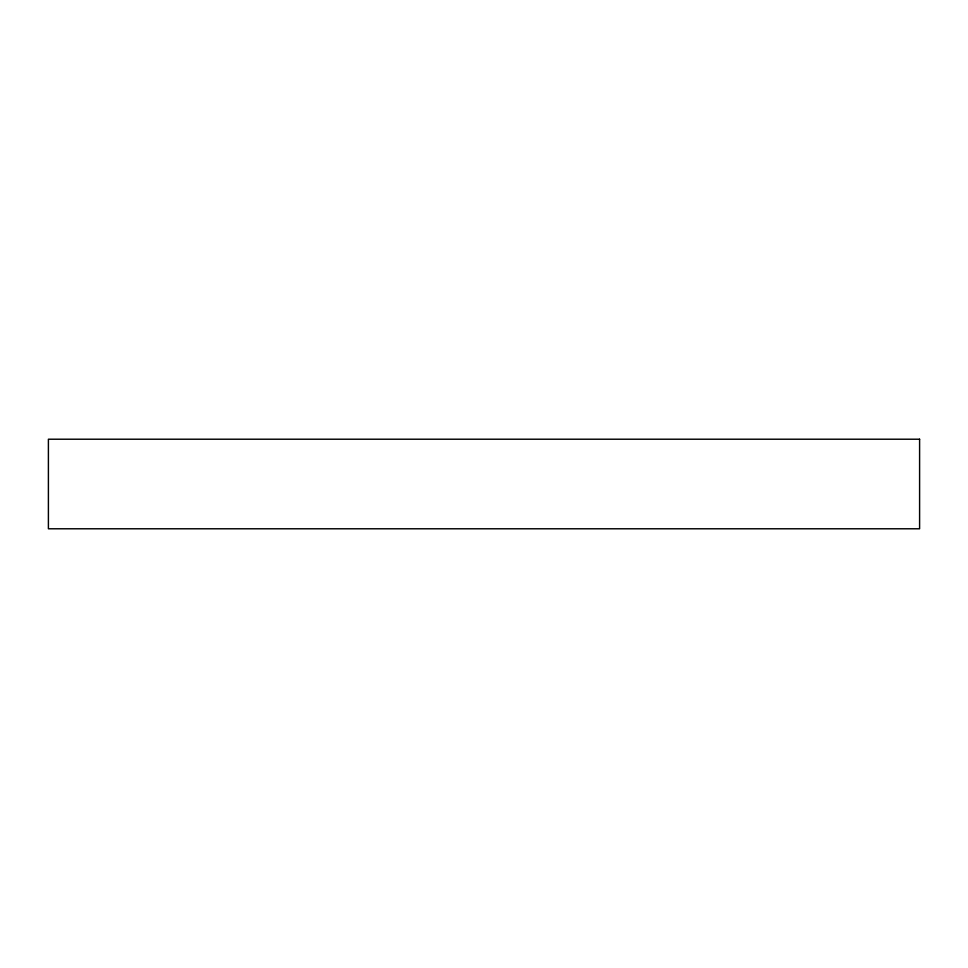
<?xml version="1.0" encoding="UTF-8"?>
<svg xmlns="http://www.w3.org/2000/svg" width="968" height="968" viewBox="0 0 968 968"><rect width="100%" height="100%" fill="white"/><g stroke="black" fill="none" stroke-linecap="round" stroke-linejoin="round"><path stroke-width="1.45" d="M919.6 439.218L48.4 439.218L48.4 528.782L919.6 528.782L919.6 439.218"/></g></svg>
